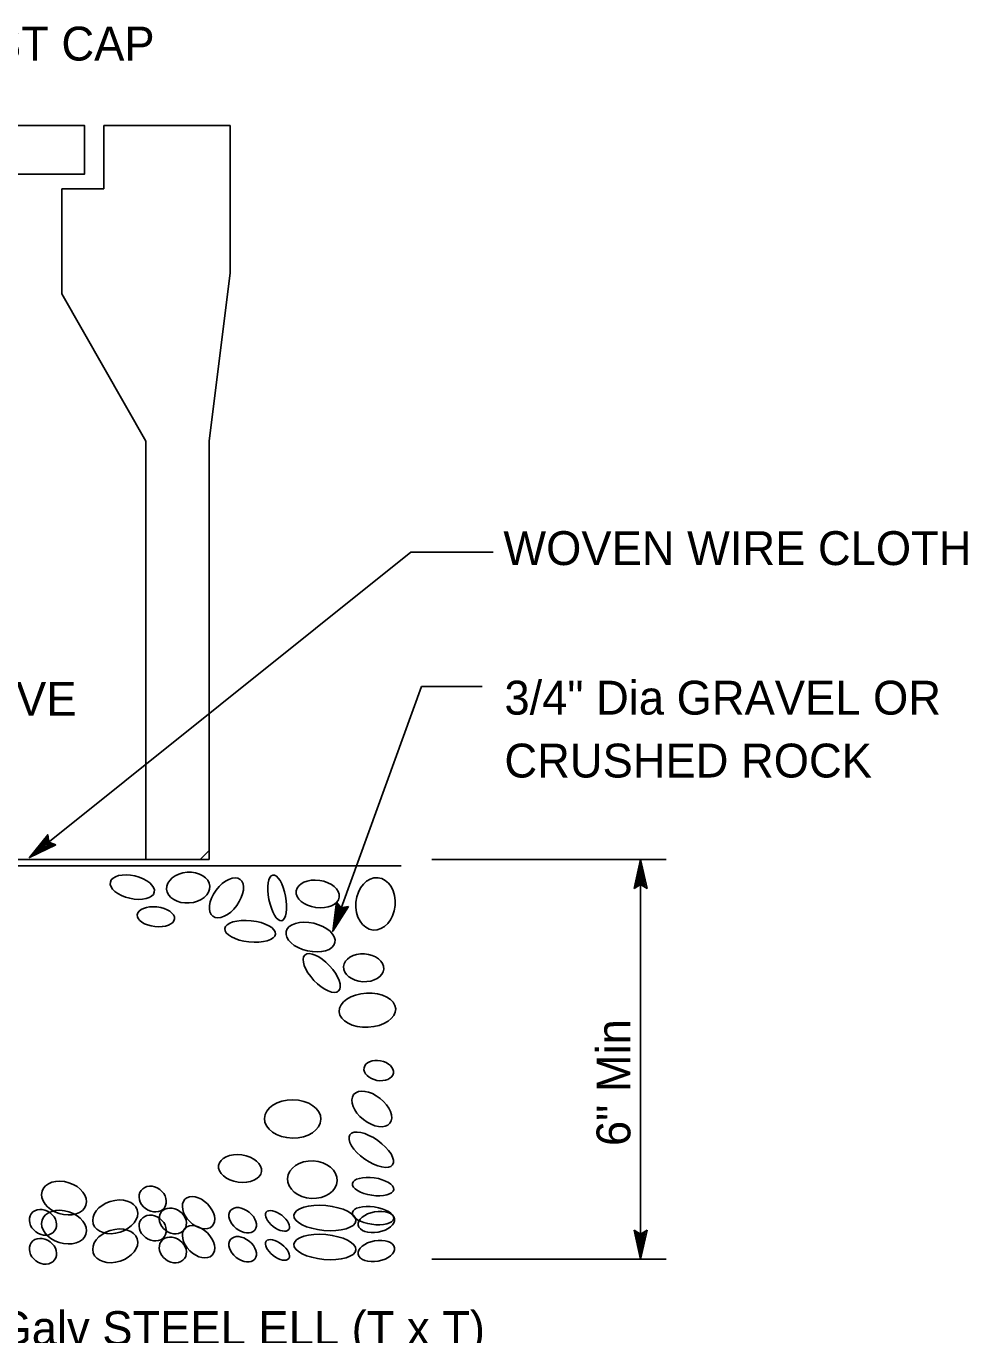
# Model space of a CAD drawing. Extents: x -893 to 867, y -474 to 712.
# Drawn here: x -262.4 to -67.9, y -224.4 to 46.1 of the extents above; entities that cross this region are included whole.
import ezdxf

# ---------------------------------------------------------------- set-up
doc = ezdxf.new("R2010")
doc.units = 0
for name, color, linetype in [('56 Stage 3 Anno', 7, 'Continuous'), ('57 Undefined', 7, 'Continuous'), ('59 Sndwall Anno', 7, 'Continuous'), ('60 Nongeo Data', 7, 'Continuous')]:
    doc.layers.add(name, color=color, linetype=linetype)

msp = doc.modelspace()

# ---------------------------------------------------------------- linework, layer by layer
at = {"layer": '56 Stage 3 Anno'}
for p, q in [((-182.96, -62.63), (-261.74, -125.75)), ((-165.94, -62.63), (-182.96, -62.63)), ((-178.62, -126.12), (-130.19, -126.12)), ((-136.81, -132.12), (-135.47, -126.12)), ((-135.47, -126.12), (-135.47, -208.75)), ((-135.47, -126.12), (-135.47, -126.12)), ((-135.47, -126.12), (-134.14, -132.12)), ((-136.46, -131.91), (-135.48, -127.5)), ((-136.1, -131.67), (-135.48, -128.89)), ((-135.48, -128.89), (-134.85, -131.71)), ((-135.47, -127.51), (-134.5, -131.89)), ((-135.47, -131.32), (-136.81, -132.12)), ((-136.81, -132.12), (-136.81, -132.12)), ((-135.75, -131.5), (-135.48, -130.27)), ((-135.48, -130.27), (-135.21, -131.48)), ((-134.14, -132.12), (-135.47, -131.32)), ((-134.14, -132.12), (-134.14, -132.12)), ((-135.47, -208.75), (-136.8, -202.75)), ((-136.8, -202.75), (-136.8, -202.75)), ((-136.8, -202.75), (-135.47, -203.55)), ((-135.47, -203.55), (-134.13, -202.75)), ((-134.13, -202.75), (-135.47, -208.75)), ((-134.13, -202.75), (-134.13, -202.75)), ((-135.48, -207.36), (-136.45, -202.98)), ((-135.47, -205.99), (-136.1, -203.16)), ((-135.47, -204.6), (-135.74, -203.4)), ((-134.49, -202.97), (-135.47, -207.37)), ((-134.85, -203.2), (-135.47, -205.99)), ((-135.2, -203.38), (-135.47, -204.6)), ((-178.62, -208.75), (-130.19, -208.75)), ((-135.47, -208.75), (-135.47, -208.75))]:
    msp.add_line(p, q, dxfattribs=at)
msp.add_lwpolyline([(-168.18, -90.38), (-180.72, -90.38), (-199.07, -140.97)], dxfattribs=at)
for points in [[(-256.31, -123.08), (-261.74, -125.75), (-257.95, -121.03), (-257.9, -121.44), (-260.68, -124.89), (-256.69, -122.94), (-257.07, -122.8), (-259.62, -124.05), (-257.84, -121.84), (-257.79, -122.24), (-258.56, -123.2), (-257.45, -122.66), (-257.75, -122.55), (-257.95, -121.03), (-257.75, -122.55)], [(-195.82, -135.87), (-199.07, -140.97), (-198.29, -134.97), (-198.03, -135.29), (-198.61, -139.68), (-196.22, -135.94), (-196.62, -136.02), (-198.14, -138.41), (-197.78, -135.6), (-197.52, -135.92), (-197.68, -137.13), (-197.02, -136.1), (-197.33, -136.16), (-198.29, -134.97), (-197.33, -136.16)]]:
    msp.add_lwpolyline(points, close=True, dxfattribs=at)
at = {"layer": '59 Sndwall Anno'}
for centre, major_axis, ratio in [((-240.48, -131.85), (4.54, -1.05), 0.509132), ((-228.93, -131.95), (4.46, 0.32), 0.710877), ((-221.03, -134.06), (-2.82, -3.82), 0.558593), ((-210.53, -134.07), (0.91, -4.72), 0.363508), ((-190.23, -135.31), (-0.49, -5.4), 0.748087), ((-202.17, -133.26), (4.44, -0.63), 0.630343), ((-235.61, -137.97), (3.86, -0.43), 0.522464), ((-216.14, -140.98), (5.24, -0.56), 0.417678), ((-203.66, -142.17), (5.04, -1.15), 0.563716), ((-201.35, -149.6), (3.49, -3.71), 0.434209), ((-192.69, -148.52), (4.16, -0.25), 0.689629), ((-191.91, -157.29), (5.84, 0.3), 0.603988), ((-189.57, -169.77), (3.03, -0.56), 0.666334), ((-207.35, -179.75), (5.84, -0.09), 0.6774), ((-191.01, -177.7), (3.74, -2.96), 0.585696), ((-191.11, -186.13), (4.42, -3.11), 0.433895), ((-218.22, -190.01), (4.44, -0.63), 0.630343), ((-203.28, -192.31), (5.11, -0.25), 0.75642), ((-190.74, -193.74), (4.26, -0.61), 0.421885), ((-254.6, -196.12), (4.54, -1.44), 0.699494), ((-236.27, -196.32), (2.41, -1.78), 0.819119), ((-244.02, -199.99), (-4.54, -1.44), 0.699494), ((-226.8, -199.15), (2.81, -2.78), 0.654039), ((-200.7, -200.23), (6.41, -0.58), 0.398958), ((-258.94, -201.13), (2.41, -1.78), 0.819119), ((-254.6, -202.12), (4.54, -1.44), 0.699494), ((-254.6, -202.12), (4.54, -1.44), 0.699494), ((-236.27, -202.31), (2.41, -1.78), 0.819119), ((-236.27, -202.31), (2.41, -1.78), 0.819119), ((-232.11, -200.84), (2.41, -1.78), 0.819119), ((-217.68, -200.71), (2.51, -2.03), 0.668153), ((-210.49, -200.83), (2.33, -1.8), 0.493247), ((-190.74, -199.74), (4.26, -0.61), 0.421885), ((-190.74, -199.74), (4.26, -0.61), 0.421885), ((-190.05, -201.06), (3.75, 0.68), 0.558943), ((-244.02, -205.98), (-4.54, -1.44), 0.699494), ((-244.02, -205.98), (-4.54, -1.44), 0.699494), ((-226.8, -205.15), (2.81, -2.78), 0.654039), ((-226.8, -205.15), (2.81, -2.78), 0.654039), ((-258.94, -207.12), (2.41, -1.78), 0.819119), ((-258.94, -207.12), (2.41, -1.78), 0.819119), ((-232.11, -206.84), (2.41, -1.78), 0.819119), ((-232.11, -206.84), (2.41, -1.78), 0.819119), ((-217.68, -206.7), (2.51, -2.03), 0.668153), ((-217.68, -206.7), (2.51, -2.03), 0.668153), ((-210.49, -206.83), (2.33, -1.8), 0.493247), ((-210.49, -206.83), (2.33, -1.8), 0.493247), ((-200.7, -206.23), (6.41, -0.58), 0.398958), ((-200.7, -206.23), (6.41, -0.58), 0.398958), ((-190.05, -207.06), (3.75, 0.68), 0.558943), ((-190.05, -207.06), (3.75, 0.68), 0.558943)]:
    msp.add_ellipse(centre, major_axis=major_axis, ratio=ratio, dxfattribs=at)
at = {"layer": '60 Nongeo Data'}
for p, q in [((-220.27, 25.54), (-246.35, 25.54)), ((-246.35, 25.54), (-246.35, 12.5)), ((-220.27, -4.88), (-220.27, 25.54)), ((-246.35, 12.5), (-255.04, 12.5)), ((-255.04, 12.5), (-255.04, -9.23)), ((-224.62, -39.65), (-220.27, -4.88)), ((-255.04, -9.23), (-237.66, -39.65)), ((-237.66, -39.65), (-237.66, -126.12)), ((-224.62, -126.12), (-224.62, -39.65)), ((-348.02, -126.12), (-224.62, -126.12)), ((-529.39, -127.45), (-184.96, -127.45))]:
    msp.add_line(p, q, dxfattribs=at)
msp.add_lwpolyline([(-464.23, 15.54), (-464.23, 25.54), (-250.35, 25.54), (-250.35, 15.54)], close=True, dxfattribs=at)
msp.add_lwpolyline([(-226.43, -126.12), (-224.62, -124.3)], dxfattribs=at)

# ---------------------------------------------------------------- texts
at = {"layer": '57 Undefined'}
for s, p in [('DUST CAP', (-283.21, 39)), ('WOVEN WIRE CLOTH', (-163.82, -65.28)), ('3/4" Dia GRAVEL OR', (-163.6, -96.19)), ('CHECK VALVE', (-317.57, -96.44)), ('CRUSHED ROCK', (-163.6, -109.19)), ('Galv STEEL ELL (T x T)', (-268.53, -226.49))]:
    msp.add_text(s, height=7, dxfattribs=at).set_placement(p)
msp.add_text('6" Min', height=7, rotation=90, dxfattribs=at).set_placement((-137.57, -185.36))

doc.saveas('drawing.dxf')
